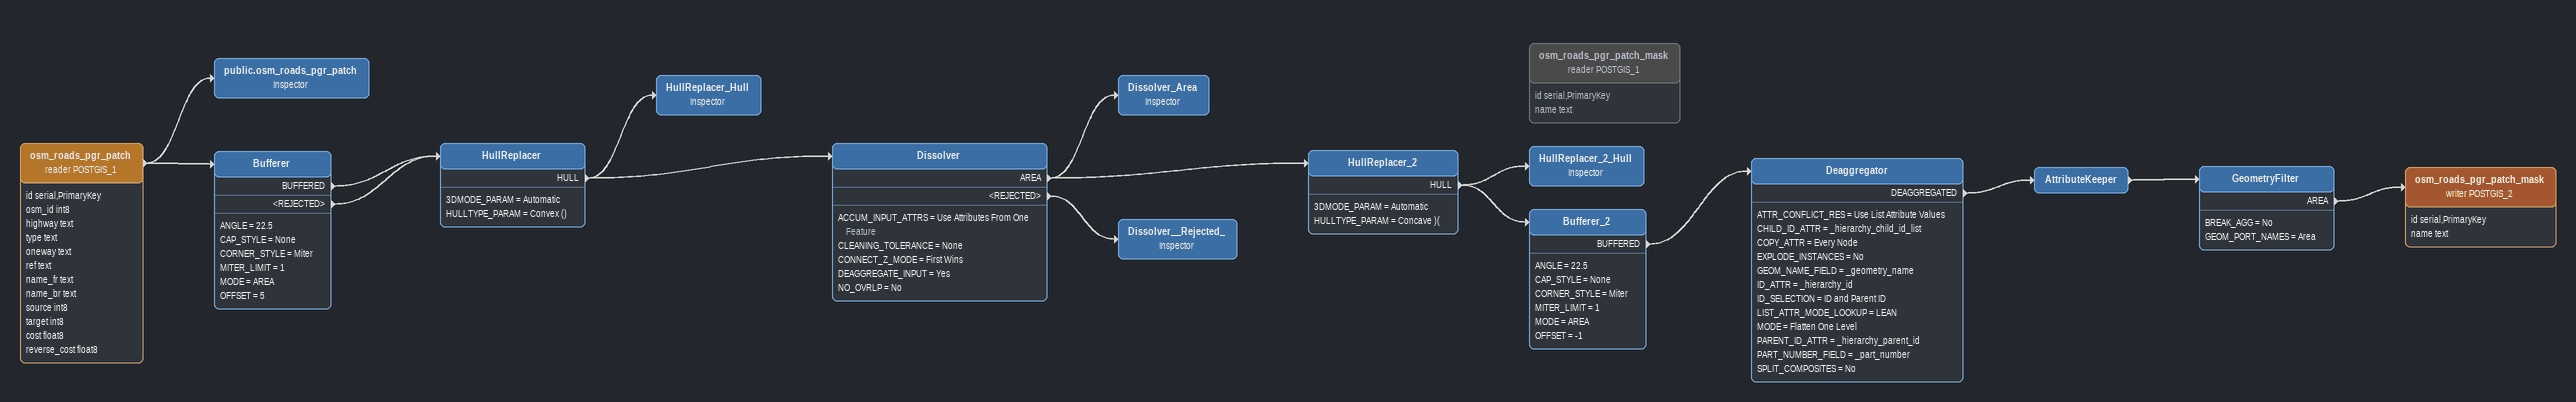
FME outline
osm_roads_pgr_patch (reader POSTGIS_1)
    attributes: id serial,PrimaryKey, osm_id int8, highway text, type text, oneway text, ref text, name_fr text, name_br text, source int8, target int8, cost float8, reverse_cost float8
    -> Bufferer
    -> public.osm_roads_pgr_patch
public.osm_roads_pgr_patch: Inspector
Bufferer
    ANGLE = 22.5
    CAP_STYLE = None
    CORNER_STYLE = Miter
    MITER_LIMIT = 1
    MODE = AREA
    OFFSET = 5
    BUFFERED -> HullReplacer
    <REJECTED> -> HullReplacer
HullReplacer
    3DMODE_PARAM = Automatic
    HULLTYPE_PARAM = Convex ()
    HULL -> HullReplacer_Hull
    HULL -> Dissolver
HullReplacer_Hull: Inspector
Dissolver
    ACCUM_INPUT_ATTRS = Use Attributes From One Feature
    CLEANING_TOLERANCE = None
    CONNECT_Z_MODE = First Wins
    DEAGGREGATE_INPUT = Yes
    NO_OVRLP = No
    AREA -> Dissolver_Area
    AREA -> HullReplacer_2
    <REJECTED> -> Dissolver__Rejected_
Dissolver_Area: Inspector
HullReplacer_2
    3DMODE_PARAM = Automatic
    HULLTYPE_PARAM = Concave )(
    HULL -> HullReplacer_2_Hull
    HULL -> Bufferer_2
HullReplacer_2_Hull: Inspector
Bufferer_2
    ANGLE = 22.5
    CAP_STYLE = None
    CORNER_STYLE = Miter
    MITER_LIMIT = 1
    MODE = AREA
    OFFSET = -1
    BUFFERED -> Deaggregator
Deaggregator
    ATTR_CONFLICT_RES = Use List Attribute Values
    CHILD_ID_ATTR = _hierarchy_child_id_list
    COPY_ATTR = Every Node
    EXPLODE_INSTANCES = No
    GEOM_NAME_FIELD = _geometry_name
    ID_ATTR = _hierarchy_id
    ID_SELECTION = ID and Parent ID
    LIST_ATTR_MODE_LOOKUP = LEAN
    MODE = Flatten One Level
    PARENT_ID_ATTR = _hierarchy_parent_id
    PART_NUMBER_FIELD = _part_number
    SPLIT_COMPOSITES = No
    DEAGGREGATED -> AttributeKeeper
AttributeKeeper
    -> GeometryFilter
GeometryFilter
    BREAK_AGG = No
    GEOM_PORT_NAMES = Area
    AREA -> osm_roads_pgr_patch_mask (writer POSTGIS_2)
osm_roads_pgr_patch_mask (writer POSTGIS_2)
    attributes: id serial,PrimaryKey, name text
Dissolver__Rejected_: Inspector
osm_roads_pgr_patch_mask (reader POSTGIS_1) [off]
    attributes: id serial,PrimaryKey, name text
